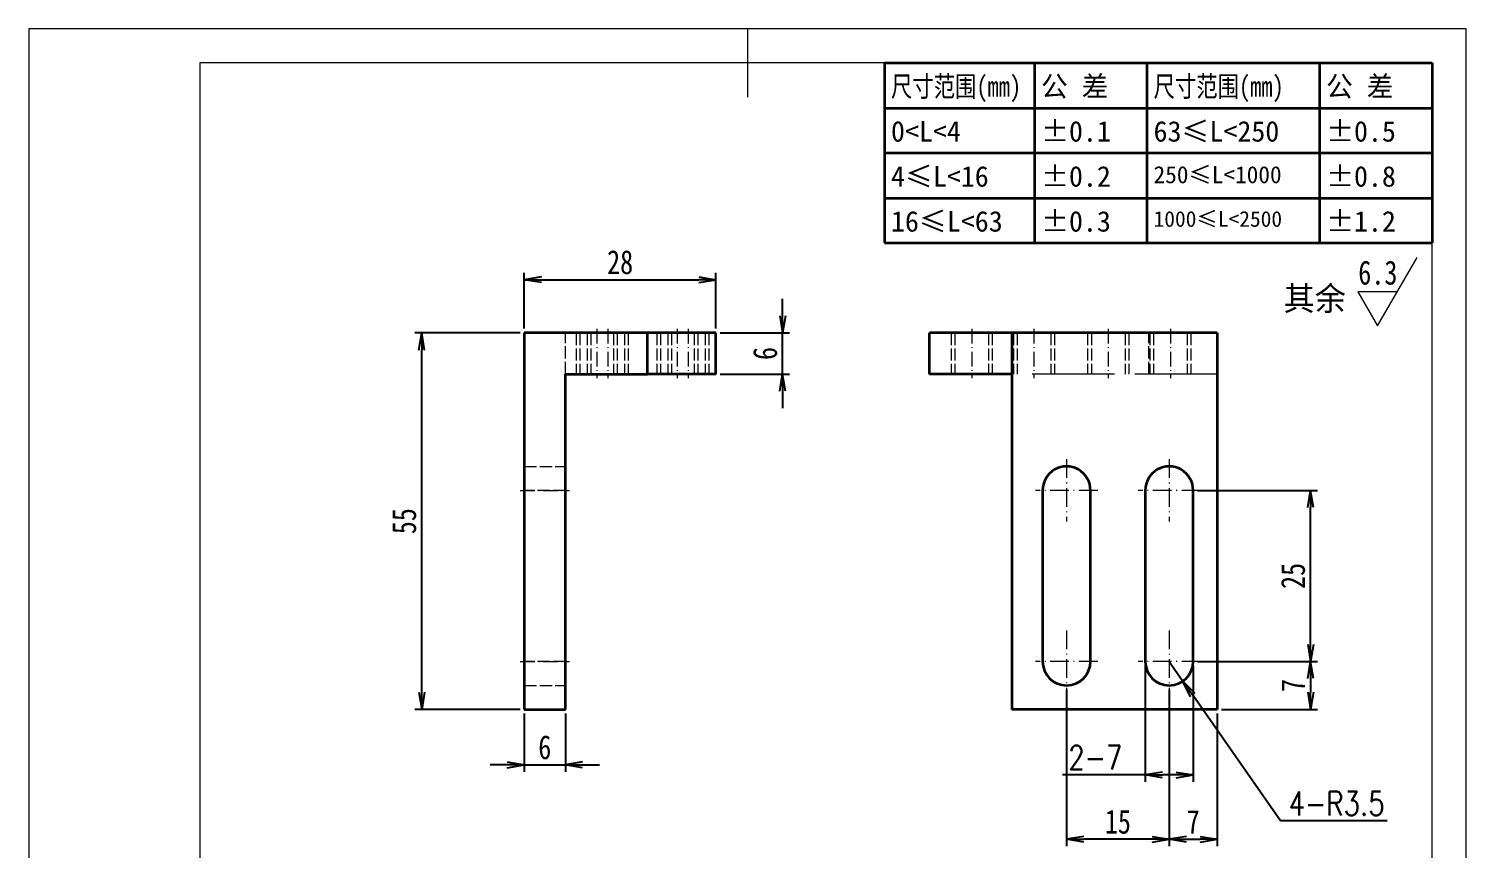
# Model space of a CAD drawing. Header units: millimetres. Extents: x -15766 to 80009, y -9701 to 15159.
# Drawn here: x 5632.8 to 5842.8, y 13430.9 to 13550.7 of the extents above; entities that cross this region are included whole.
import ezdxf
from ezdxf.enums import TextEntityAlignment as Align

# ---------------------------------------------------------------- set-up
doc = ezdxf.new("R2010")
doc.units = ezdxf.units.MM
for name, pattern in [('CENTER-HOKUTO_1', [16, 13, -1, 1, -1]), ('DASHDOT', [18.5, 12, -3, 0.5, -3]), ('DASHED', [15, 12, -3]), ('HIDDEN-HOKUTO_1', [2, 1, -1])]:
    doc.linetypes.add(name, pattern=pattern)
doc.layers.get('DEFPOINTS').update_dxf_attribs({"lineweight": 18})
for name, color, linetype, lineweight in [('AM_7', 2, 'CENTER-HOKUTO_1', 18), ('AM_HID', 1, 'HIDDEN-HOKUTO_1', 18), ('AM_VIS', 7, 'Continuous', 18), ('CDRAFT0', 7, 'Continuous', 18), ('DIM', 253, 'Continuous', 20), ('title_frame', 7, 'Continuous', 18), ('word_dim', 9, 'Continuous', 18), ('尺寸线层', 3, 'Continuous', 18), ('粗实线层', 7, 'Continuous', 35), ('粗实线层_1', 7, 'Continuous', 15)]:
    doc.layers.add(name, color=color, linetype=linetype, lineweight=lineweight)
doc.styles.add('DIM', font='', dxfattribs={"width": 0.8})
doc.styles.get('DIM').set_extended_font_data('NSimSun')
doc.dimstyles.new('1-1$0', dxfattribs={"dimtxt": 3.5, "dimasz": 2.5, "dimexe": 1, "dimexo": 0.625, "dimgap": 0.8, "dimtad": 1, "dimdsep": 46, "dimtxsty": 'DIM', "dimblk": 'OPEN', "dimcen": 0, "dimdle": 5, "dimclrd": 256, "dimclre": 256, "dimclrt": 3, "dimazin": 3, "dimtfac": 0.5, "dimtmove": 0, "dimatfit": 3, "dimldrblk": 'OPEN', "dimfxl": 0, "dimtolj": 1, "dimarcsym": 0})
doc.dimstyles.new('1-1$4', dxfattribs={"dimtxt": 3.5, "dimasz": 2.5, "dimexe": 1, "dimexo": 0.625, "dimgap": 0.8, "dimtad": 1, "dimtih": 1, "dimtoh": 1, "dimzin": 12, "dimdsep": 46, "dimtxsty": 'DIM', "dimblk": 'OPEN', "dimcen": 0, "dimdle": 5, "dimclrd": 256, "dimclre": 256, "dimclrt": 3, "dimazin": 3, "dimtfac": 0.5, "dimtmove": 0, "dimatfit": 3, "dimldrblk": 'OPEN', "dimfxl": 0, "dimtolj": 1, "dimarcsym": 0})

# ---------------------------------------------------------------- blocks, each defined once
blk = doc.blocks.new('*X616')
at = {"layer": 'CDRAFT0'}
blk.add_lwpolyline([(0, 0), (210, 0), (210, 297), (0, 297), (0, 0)], dxfattribs=at)
at = {"layer": '粗实线层_1'}
for p, q in [((105, 297), (105, 287)), ((205, 292), (25, 292)), ((25, 292), (25, 5)), ((205, 5), (205, 292))]:
    blk.add_line(p, q, dxfattribs=at)
blk = doc.blocks.new('自由公差_1')
at = {"layer": '粗实线层'}
for p, q in [((-80, 0), (0, 0)), ((-80, 0), (-80, -26.3)), ((-58.08, 0), (-58.08, -26.3)), ((-41.64, 0), (-41.64, -26.3)), ((-16.44, 0), (-16.44, -26.3)), ((0, 0), (0, -26.3)), ((-80, -6.58), (0, -6.58)), ((-80, -13.15), (0, -13.15)), ((-80, -19.73), (0, -19.73)), ((-80, -26.3), (0, -26.3))]:
    blk.add_line(p, q, dxfattribs=at)
at = {"layer": '尺寸线层', "linetype": 'Continuous', "attachment_point": 1, "line_spacing_factor": 0.9}
for s, insert, char_height, width in [('{\\W0.8;尺寸范围(mm)}', (-79.04, -1.92), 3, 22.6032), ('公 差', (-57.12, -1.92), 3, 22.6032), ('{\\W0.8;尺寸范围(mm)}', (-40.68, -1.92), 3, 22.6032), ('公 差', (-15.48, -1.92), 3, 22.6032), ('%%P0.1', (-57.12, -8.49), 3, 12.7119), ('63≤L<250', (-40.68, -8.49), 3, 22.6032), ('%%P0.5', (-15.48, -8.49), 3, 12.5771), ('0<L<4', (-79.04, -8.49), 3, 22.6032), ('4≤L<16', (-79.04, -15.07), 3, 22.6032), ('%%P0.2', (-57.12, -15.07), 3, 12.4769), ('250≤L<1000', (-40.68, -15.07), 2.5, 22.6032), ('%%P0.8', (-15.48, -15.07), 3, 13.0759), ('16≤L<63', (-79.04, -21.64), 3, 22.6032), ('%%P0.3', (-57.12, -21.64), 3, 12.7119), ('1000≤L<2500', (-40.68, -21.64), 2.3, 22.6032), ('%%P1.2', (-15.48, -21.64), 3, 12.8764)]:
    blk.add_mtext(s, dxfattribs=dict(at, insert=insert, char_height=char_height, width=width))
blk = doc.blocks.new('_OPEN')
at = {"color": 0, "linetype": 'ByBlock', "lineweight": -2}
for p, q in [((-1, 0.166667), (0, 0)), ((-1, -0.166667), (0, 0)), ((0, 0), (-1, 0))]:
    blk.add_line(p, q, dxfattribs=at)
blk = doc.blocks.new('*D796')
at = {"layer": 'DEFPOINTS', "color": 0, "transparency": 16777216}
for p in [(5690.17, 13506.29), (5705.15, 13506.29), (5705.15, 13451.29)]:
    blk.add_point(p, dxfattribs=at)
at = {"layer": 'word_dim', "linetype": 'Continuous', "lineweight": -2, "transparency": 16777216}
for p, q in [((5704.53, 13506.29), (5689.17, 13506.29)), ((5690.17, 13453.79), (5690.17, 13503.79)), ((5704.53, 13451.29), (5689.17, 13451.29))]:
    blk.add_line(p, q, dxfattribs=at)
at = {"layer": 'word_dim', "lineweight": -2, "transparency": 16777216, "xscale": 2.5, "yscale": 2.5, "zscale": 2.5}
for p, rotation in [((5690.17, 13506.29), 90), ((5690.17, 13451.29), 270)]:
    blk.add_blockref('_OPEN', p, dxfattribs=dict(at, rotation=rotation))
at = {"layer": 'word_dim', "color": 3, "transparency": 16777216, "insert": (5687.62, 13478.79), "char_height": 3.5, "attachment_point": 5, "rotation": 90, "style": 'DIM'}
blk.add_mtext('\\A1;55', dxfattribs=at)
blk = doc.blocks.new('*D797')
at = {"layer": 'DEFPOINTS', "color": 0, "transparency": 16777216}
for p in [(5799.37, 13454.79), (5806.37, 13451.29), (5806.37, 13432.31)]:
    blk.add_point(p, dxfattribs=at)
at = {"layer": 'word_dim', "linetype": 'Continuous', "lineweight": -2, "transparency": 16777216}
for p, q in [((5799.37, 13454.17), (5799.37, 13431.31)), ((5806.37, 13450.67), (5806.37, 13431.31)), ((5801.87, 13432.31), (5803.87, 13432.31))]:
    blk.add_line(p, q, dxfattribs=at)
at = {"layer": 'word_dim', "lineweight": -2, "transparency": 16777216, "xscale": 2.5, "yscale": 2.5, "zscale": 2.5, "rotation": 180}
blk.add_blockref('_OPEN', (5799.37, 13432.31), dxfattribs=at)
at = {"layer": 'word_dim', "lineweight": -2, "transparency": 16777216, "xscale": 2.5, "yscale": 2.5, "zscale": 2.5}
blk.add_blockref('_OPEN', (5806.37, 13432.31), dxfattribs=at)
at = {"layer": 'word_dim', "color": 3, "transparency": 16777216, "insert": (5802.87, 13434.86), "char_height": 3.5, "attachment_point": 5, "style": 'DIM'}
blk.add_mtext('\\A1;7', dxfattribs=at)
blk = doc.blocks.new('*D798')
at = {"layer": 'DEFPOINTS', "color": 0, "transparency": 16777216}
for p in [(5802.92, 13458.29), (5806.37, 13451.29), (5820.02, 13451.29)]:
    blk.add_point(p, dxfattribs=at)
at = {"layer": 'word_dim', "linetype": 'Continuous', "lineweight": -2, "transparency": 16777216}
for p, q in [((5803.55, 13458.29), (5821.02, 13458.29)), ((5820.02, 13455.79), (5820.02, 13453.79)), ((5806.99, 13451.29), (5821.02, 13451.29))]:
    blk.add_line(p, q, dxfattribs=at)
at = {"layer": 'word_dim', "lineweight": -2, "transparency": 16777216, "xscale": 2.5, "yscale": 2.5, "zscale": 2.5}
for p, rotation in [((5820.02, 13458.29), 90), ((5820.02, 13451.29), 270)]:
    blk.add_blockref('_OPEN', p, dxfattribs=dict(at, rotation=rotation))
at = {"layer": 'word_dim', "color": 3, "transparency": 16777216, "insert": (5817.47, 13454.79), "char_height": 3.5, "attachment_point": 5, "rotation": 90, "style": 'DIM'}
blk.add_mtext('\\A1;7', dxfattribs=at)
blk = doc.blocks.new('*D799')
at = {"layer": 'DEFPOINTS', "color": 0, "transparency": 16777216}
for p in [(5784.37, 13454.79), (5799.37, 13454.79), (5784.37, 13432.31)]:
    blk.add_point(p, dxfattribs=at)
at = {"layer": 'word_dim', "linetype": 'Continuous', "lineweight": -2, "transparency": 16777216}
for p, q in [((5784.37, 13454.17), (5784.37, 13431.31)), ((5799.37, 13454.17), (5799.37, 13431.31)), ((5796.87, 13432.31), (5786.87, 13432.31))]:
    blk.add_line(p, q, dxfattribs=at)
at = {"layer": 'word_dim', "lineweight": -2, "transparency": 16777216, "xscale": 2.5, "yscale": 2.5, "zscale": 2.5, "rotation": 180}
blk.add_blockref('_OPEN', (5784.37, 13432.31), dxfattribs=at)
at = {"layer": 'word_dim', "lineweight": -2, "transparency": 16777216, "xscale": 2.5, "yscale": 2.5, "zscale": 2.5}
blk.add_blockref('_OPEN', (5799.37, 13432.31), dxfattribs=at)
at = {"layer": 'word_dim', "color": 3, "transparency": 16777216, "insert": (5791.87, 13434.86), "char_height": 3.5, "attachment_point": 5, "style": 'DIM'}
blk.add_mtext('\\A1;15', dxfattribs=at)
blk = doc.blocks.new('*D800')
at = {"layer": 'DEFPOINTS', "color": 0, "transparency": 16777216}
for p in [(5802.87, 13483.29), (5820.02, 13483.29), (5802.87, 13458.29)]:
    blk.add_point(p, dxfattribs=at)
at = {"layer": 'word_dim', "linetype": 'Continuous', "lineweight": -2, "transparency": 16777216}
for p, q in [((5803.49, 13483.29), (5821.02, 13483.29)), ((5820.02, 13460.79), (5820.02, 13480.79)), ((5803.49, 13458.29), (5821.02, 13458.29))]:
    blk.add_line(p, q, dxfattribs=at)
at = {"layer": 'word_dim', "lineweight": -2, "transparency": 16777216, "xscale": 2.5, "yscale": 2.5, "zscale": 2.5}
for p, rotation in [((5820.02, 13483.29), 90), ((5820.02, 13458.29), 270)]:
    blk.add_blockref('_OPEN', p, dxfattribs=dict(at, rotation=rotation))
at = {"layer": 'word_dim', "color": 3, "transparency": 16777216, "insert": (5817.47, 13470.79), "char_height": 3.5, "attachment_point": 5, "rotation": 90, "style": 'DIM'}
blk.add_mtext('\\A1;25', dxfattribs=at)
blk = doc.blocks.new('*D802')
at = {"layer": 'DEFPOINTS', "color": 0, "transparency": 16777216}
for p in [(5733.15, 13514.06), (5705.15, 13506.29), (5733.15, 13506.29)]:
    blk.add_point(p, dxfattribs=at)
at = {"layer": 'word_dim', "linetype": 'Continuous', "lineweight": -2, "transparency": 16777216}
for p, q in [((5705.15, 13506.92), (5705.15, 13515.06)), ((5707.65, 13514.06), (5730.65, 13514.06)), ((5733.15, 13506.92), (5733.15, 13515.06))]:
    blk.add_line(p, q, dxfattribs=at)
at = {"layer": 'word_dim', "lineweight": -2, "transparency": 16777216, "xscale": 2.5, "yscale": 2.5, "zscale": 2.5, "rotation": 180}
blk.add_blockref('_OPEN', (5705.15, 13514.06), dxfattribs=at)
at = {"layer": 'word_dim', "lineweight": -2, "transparency": 16777216, "xscale": 2.5, "yscale": 2.5, "zscale": 2.5}
blk.add_blockref('_OPEN', (5733.15, 13514.06), dxfattribs=at)
at = {"layer": 'word_dim', "color": 3, "transparency": 16777216, "insert": (5719.15, 13516.61), "char_height": 3.5, "attachment_point": 5, "style": 'DIM'}
blk.add_mtext('\\A1;28', dxfattribs=at)
blk = doc.blocks.new('*D804')
at = {"layer": 'DEFPOINTS', "color": 0, "transparency": 16777216}
for p in [(5733.15, 13506.29), (5742.89, 13506.29), (5733.15, 13500.29)]:
    blk.add_point(p, dxfattribs=at)
at = {"layer": 'word_dim', "linetype": 'Continuous', "lineweight": -2, "transparency": 16777216}
for p, q in [((5742.89, 13508.79), (5742.89, 13511.29)), ((5733.78, 13506.29), (5743.89, 13506.29)), ((5742.89, 13500.29), (5742.89, 13506.29)), ((5733.78, 13500.29), (5743.89, 13500.29)), ((5742.89, 13497.79), (5742.89, 13495.29))]:
    blk.add_line(p, q, dxfattribs=at)
at = {"layer": 'word_dim', "lineweight": -2, "transparency": 16777216, "xscale": 2.5, "yscale": 2.5, "zscale": 2.5}
for p, rotation in [((5742.89, 13506.29), 270), ((5742.89, 13500.29), 90)]:
    blk.add_blockref('_OPEN', p, dxfattribs=dict(at, rotation=rotation))
at = {"layer": 'word_dim', "color": 3, "transparency": 16777216, "insert": (5740.34, 13503.29), "char_height": 3.5, "attachment_point": 5, "rotation": 90, "style": 'DIM'}
blk.add_mtext('\\A1;6', dxfattribs=at)
blk = doc.blocks.new('*D805')
at = {"layer": 'DEFPOINTS', "color": 0, "transparency": 16777216}
for p in [(5705.15, 13451.29), (5711.15, 13451.29), (5711.15, 13443.19)]:
    blk.add_point(p, dxfattribs=at)
at = {"layer": 'word_dim', "linetype": 'Continuous', "lineweight": -2, "transparency": 16777216}
for p, q in [((5705.15, 13450.67), (5705.15, 13442.19)), ((5711.15, 13450.67), (5711.15, 13442.19)), ((5702.65, 13443.19), (5700.15, 13443.19)), ((5705.15, 13443.19), (5711.15, 13443.19)), ((5713.65, 13443.19), (5716.15, 13443.19))]:
    blk.add_line(p, q, dxfattribs=at)
at = {"layer": 'word_dim', "lineweight": -2, "transparency": 16777216, "xscale": 2.5, "yscale": 2.5, "zscale": 2.5}
blk.add_blockref('_OPEN', (5705.15, 13443.19), dxfattribs=at)
at = {"layer": 'word_dim', "lineweight": -2, "transparency": 16777216, "xscale": 2.5, "yscale": 2.5, "zscale": 2.5, "rotation": 180}
blk.add_blockref('_OPEN', (5711.15, 13443.19), dxfattribs=at)
at = {"layer": 'word_dim', "color": 3, "transparency": 16777216, "insert": (5708.15, 13445.74), "char_height": 3.5, "attachment_point": 5, "style": 'DIM'}
blk.add_mtext('\\A1;6', dxfattribs=at)
blk = doc.blocks.new('*D850')
at = {"layer": 'DEFPOINTS', "color": 0, "transparency": 16777216}
for p in [(5795.87, 13458.29), (5802.87, 13458.29), (5802.87, 13441.71)]:
    blk.add_point(p, dxfattribs=at)
at = {"layer": 'word_dim', "linetype": 'Continuous', "lineweight": -2, "transparency": 16777216}
for p, q in [((5795.87, 13457.67), (5795.87, 13440.71)), ((5802.87, 13457.67), (5802.87, 13440.71)), ((5795.87, 13441.71), (5783.77, 13441.71)), ((5800.37, 13441.71), (5798.37, 13441.71))]:
    blk.add_line(p, q, dxfattribs=at)
at = {"layer": 'word_dim', "lineweight": -2, "transparency": 16777216, "xscale": 2.5, "yscale": 2.5, "zscale": 2.5, "rotation": 180}
blk.add_blockref('_OPEN', (5795.87, 13441.71), dxfattribs=at)
at = {"layer": 'word_dim', "lineweight": -2, "transparency": 16777216, "xscale": 2.5, "yscale": 2.5, "zscale": 2.5}
blk.add_blockref('_OPEN', (5802.87, 13441.71), dxfattribs=at)
at = {"layer": 'word_dim', "color": 3, "transparency": 16777216, "insert": (5788.57, 13444.26), "char_height": 3.5, "attachment_point": 5, "style": 'DIM'}
blk.add_mtext('\\A1;{\\Fromans,bigfont|c134;2-7}', dxfattribs=at)
blk = doc.blocks.new('*D851')
at = {"layer": 'DEFPOINTS', "color": 0, "transparency": 16777216}
for p in [(5799.37, 13458.29), (5801.37, 13455.42)]:
    blk.add_point(p, dxfattribs=at)
at = {"layer": 'word_dim', "linetype": 'Continuous', "lineweight": -2, "transparency": 16777216}
for p, q in [((5799.37, 13458.29), (5801.37, 13455.42)), ((5815.62, 13435), (5802.8, 13453.37)), ((5831.22, 13435), (5815.62, 13435))]:
    blk.add_line(p, q, dxfattribs=at)
at = {"layer": 'word_dim', "lineweight": -2, "transparency": 16777216, "xscale": 2.5, "yscale": 2.5, "zscale": 2.5, "rotation": 124.9097619967382}
blk.add_blockref('_OPEN', (5801.37, 13455.42), dxfattribs=at)
at = {"layer": 'word_dim', "color": 3, "transparency": 16777216, "insert": (5823.82, 13437.55), "char_height": 3.5, "attachment_point": 5, "style": 'DIM'}
blk.add_mtext('\\A1;{\\Fromans,bigfont|c134;4-R3.5}', dxfattribs=at)

msp = doc.modelspace()

# ---------------------------------------------------------------- linework, layer by layer
at = {"layer": 'AM_7', "linetype": 'DASHDOT', "lineweight": 13, "ltscale": 0.180014}
for p, q in [((5715.74233, 13506.89098), (5715.74233, 13499.69042)), ((5717.33803, 13506.89122), (5717.33803, 13499.69066)), ((5727.506, 13506.89098), (5727.506, 13499.69042)), ((5729.09975, 13506.89122), (5729.09975, 13499.69066)), ((5770.51535, 13506.89122), (5770.51535, 13499.69066)), ((5779.60715, 13506.89122), (5779.60715, 13499.69066)), ((5790.4509, 13506.89098), (5790.4509, 13499.69042)), ((5799.5427, 13506.89098), (5799.5427, 13499.69042))]:
    msp.add_line(p, q, dxfattribs=at)
at = {"layer": 'AM_7', "linetype": 'DASHDOT', "lineweight": 13, "ltscale": 0.227499}
for p, q in [((5784.36692, 13487.84093), (5784.36692, 13478.74096)), ((5799.36692, 13487.84093), (5799.36692, 13478.74096)), ((5784.36692, 13462.84093), (5784.36692, 13453.74096)), ((5799.36692, 13462.84093), (5799.36692, 13453.74096))]:
    msp.add_line(p, q, dxfattribs=at)
at = {"layer": 'AM_7', "linetype": 'DASHDOT', "lineweight": 13, "ltscale": 0.17998}
for p, q in [((5704.55483, 13483.291), (5711.75405, 13483.291)), ((5704.55483, 13458.291), (5711.75405, 13458.291))]:
    msp.add_line(p, q, dxfattribs=at)
at = {"layer": 'AM_7', "linetype": 'DASHDOT', "lineweight": 13, "ltscale": 0.22749}
for p, q in [((5788.91575, 13483.291), (5779.81614, 13483.291)), ((5803.91575, 13483.291), (5794.81614, 13483.291)), ((5788.91575, 13458.291), (5779.81614, 13458.291)), ((5803.91575, 13458.291), (5794.81614, 13458.291))]:
    msp.add_line(p, q, dxfattribs=at)
at = {"layer": 'AM_HID', "linetype": 'DASHED', "lineweight": 13, "ltscale": 0.15}
for p, q in [((5711.15444, 13500.291), (5711.15444, 13506.291)), ((5712.74233, 13506.291), (5712.74233, 13500.291)), ((5713.2853, 13506.291), (5713.2853, 13500.291)), ((5714.87905, 13506.291), (5714.87905, 13500.291)), ((5718.20131, 13506.291), (5718.20131, 13500.291)), ((5718.74233, 13506.291), (5718.74233, 13500.291)), ((5719.79702, 13506.291), (5719.79702, 13500.291)), ((5724.506, 13506.291), (5724.506, 13500.291)), ((5725.04702, 13506.291), (5725.04702, 13500.291)), ((5726.64077, 13506.291), (5726.64077, 13500.291)), ((5729.96303, 13506.291), (5729.96303, 13500.291)), ((5730.506, 13506.291), (5730.506, 13500.291)), ((5731.55873, 13506.291), (5731.55873, 13500.291)), ((5768.05637, 13506.291), (5768.05637, 13500.291)), ((5772.97434, 13506.291), (5772.97434, 13500.291)), ((5777.14817, 13506.291), (5777.14817, 13500.291)), ((5782.06418, 13506.291), (5782.06418, 13500.291)), ((5787.4509, 13506.291), (5787.4509, 13500.291)), ((5787.99387, 13506.291), (5787.99387, 13500.291)), ((5792.90989, 13506.291), (5792.90989, 13500.291)), ((5793.4509, 13506.291), (5793.4509, 13500.291)), ((5796.36692, 13500.291), (5796.36692, 13506.291)), ((5796.5427, 13506.291), (5796.5427, 13500.291)), ((5797.08371, 13506.291), (5797.08371, 13500.291)), ((5802.00168, 13506.291), (5802.00168, 13500.291)), ((5802.5427, 13506.291), (5802.5427, 13500.291)), ((5705.15444, 13486.791), (5711.15444, 13486.791)), ((5705.15444, 13486.791), (5711.15444, 13486.791)), ((5711.15444, 13483.291), (5705.15444, 13483.291)), ((5711.15444, 13483.291), (5705.15444, 13483.291)), ((5711.15444, 13483.291), (5705.15444, 13483.291)), ((5711.15444, 13483.291), (5705.15444, 13483.291)), ((5711.15444, 13458.291), (5705.15444, 13458.291)), ((5711.15444, 13458.291), (5705.15444, 13458.291)), ((5711.15444, 13458.291), (5705.15444, 13458.291)), ((5711.15444, 13458.291), (5705.15444, 13458.291)), ((5705.15444, 13454.791), (5711.15444, 13454.791)), ((5705.15444, 13454.791), (5711.15444, 13454.791))]:
    msp.add_line(p, q, dxfattribs=at)
at = {"layer": 'AM_HID', "linetype": 'DASHED', "lineweight": 13, "ltscale": 0.150006}
for p, q in [((5714.33803, 13506.29125), (5714.33803, 13500.291)), ((5720.33803, 13506.29125), (5720.33803, 13500.291)), ((5726.09975, 13506.29125), (5726.09975, 13500.291)), ((5732.09975, 13506.29125), (5732.09975, 13500.291)), ((5767.51535, 13506.29125), (5767.51535, 13500.291)), ((5773.51535, 13506.29125), (5773.51535, 13500.291)), ((5776.60715, 13506.29125), (5776.60715, 13500.291)), ((5782.60715, 13506.29125), (5782.60715, 13500.291))]:
    msp.add_line(p, q, dxfattribs=at)
at = {"layer": 'AM_HID', "linetype": 'DASHED', "lineweight": 13}
msp.add_line((5806.36692, 13500.291), (5776.36692, 13500.291), dxfattribs=at)
at = {"layer": 'AM_VIS', "lineweight": 35}
for p, q in [((5705.15444, 13506.291), (5705.15444, 13451.291)), ((5723.15444, 13506.291), (5705.15444, 13506.291)), ((5733.15444, 13506.291), (5723.15444, 13506.291)), ((5723.15444, 13500.291), (5723.15444, 13506.291)), ((5733.15444, 13500.291), (5733.15444, 13506.291)), ((5764.36692, 13500.291), (5764.36692, 13506.291)), ((5776.36692, 13506.291), (5764.36692, 13506.291)), ((5776.36692, 13506.291), (5776.36692, 13451.291)), ((5806.36692, 13506.291), (5776.36692, 13506.291)), ((5806.36692, 13506.291), (5806.36692, 13451.291)), ((5711.15444, 13451.291), (5711.15444, 13500.291)), ((5711.15444, 13500.291), (5723.15444, 13500.291)), ((5733.15444, 13500.291), (5723.15444, 13500.291)), ((5776.36692, 13500.291), (5764.36692, 13500.291)), ((5780.86692, 13483.291), (5780.86692, 13458.291)), ((5787.86692, 13458.291), (5787.86692, 13483.291)), ((5795.86692, 13483.291), (5795.86692, 13458.291)), ((5802.86692, 13458.291), (5802.86692, 13483.291)), ((5705.15444, 13451.291), (5711.15444, 13451.291)), ((5806.36692, 13451.291), (5776.36692, 13451.291))]:
    msp.add_line(p, q, dxfattribs=at)
for centre, start, end in [((5784.36692, 13483.291), 359.999919, 179.999923), ((5799.36692, 13483.291), 359.999919, 179.999923), ((5784.36692, 13458.291), 179.999923, 359.999919), ((5799.36692, 13458.291), 179.999923, 359.999919)]:
    msp.add_arc(centre, 3.5, start, end, dxfattribs=at)
at = {"layer": 'DIM'}
for p, q in [((5829.81365, 13507.30629), (5835.58716, 13517.30629)), ((5832.7004, 13512.30629), (5826.9269, 13512.30629)), ((5826.9269, 13512.30629), (5829.81365, 13507.30629))]:
    msp.add_line(p, q, dxfattribs=at)

# ---------------------------------------------------------------- block references
at = {"layer": 'AM_VIS'}
msp.add_blockref('*X616', (5632.75854, 13253.73384), dxfattribs=at)
at = {"layer": 'title_frame'}
msp.add_blockref('自由公差_1', (5837.75854, 13545.73384), dxfattribs=at)

# ---------------------------------------------------------------- texts
at = {"layer": 'DIM', "color": 2, "style": 'DIM', "width": 0.8}
msp.add_attdef('6.3', text='0.0', height=3.5, dxfattribs=at).set_placement((5832.7004, 13512.30629), align=Align.BOTTOM_RIGHT)
at = {"layer": 'word_dim', "linetype": 'Continuous', "insert": (5816.07369, 13513.07215), "char_height": 3.5, "width": 10.860604, "attachment_point": 1}
msp.add_mtext('{\\C3;其余}', dxfattribs=at)

# ---------------------------------------------------------------- dimensions: what is measured, and where the dimension line sits
at = {"layer": 'word_dim'}
for base, p1, p2, picture, middle in [((5733.15444, 13514.0635), (5705.15444, 13506.291), (5733.15444, 13506.291), '*D802', (5719.15444, 13516.6135)), ((5784.36692, 13432.31173), (5799.36692, 13454.791), (5784.36692, 13454.791), '*D799', (5791.86692, 13434.86173)), ((5806.36692, 13432.31173), (5799.36692, 13454.791), (5806.36692, 13451.291), '*D797', (5802.86692, 13434.86173)), ((5711.15444, 13443.18716), (5705.15444, 13451.291), (5711.15444, 13451.291), '*D805', (5708.15444, 13445.73716))]:
    dim = msp.add_linear_dim(base=base, p1=p1, p2=p2, dimstyle='1-1$0', dxfattribs=at)
    dim.commit()
    dim.dimension.update_dxf_attribs({"geometry": picture, "text_midpoint": middle})
for base, p1, p2, picture, middle in [((5742.89007, 13506.291), (5733.15444, 13500.291), (5733.15444, 13506.291), '*D804', (5740.34007, 13503.291)), ((5690.16669, 13506.291), (5705.15444, 13451.291), (5705.15444, 13506.291), '*D796', (5687.61669, 13478.791)), ((5820.01941, 13483.291), (5802.86692, 13458.291), (5802.86692, 13483.291), '*D800', (5817.46941, 13470.791)), ((5820.01941, 13451.291), (5802.92085, 13458.291), (5806.36692, 13451.291), '*D798', (5817.46941, 13454.791))]:
    dim = msp.add_linear_dim(base=base, p1=p1, p2=p2, angle=90, dimstyle='1-1$0', dxfattribs=at)
    dim.commit()
    dim.dimension.update_dxf_attribs({"geometry": picture, "text_midpoint": middle})
dim = msp.add_linear_dim(base=(5802.86692, 13441.71083), p1=(5795.86692, 13458.291), p2=(5802.86692, 13458.291), text='{\\Fromans,bigfont|c134;2-<>}', dimstyle='1-1$0', dxfattribs=at)
dim.commit()
dim.dimension.update_dxf_attribs({"geometry": '*D850', "text_midpoint": (5788.56692, 13441.71083), "dimtype": 160})
dim = msp.add_radius_dim(center=(5799.36692, 13458.291), mpoint=(5801.36992, 13455.42081), text='{\\Fromans,bigfont|c134;4-<>}', dimstyle='1-1$4', dxfattribs=at)
dim.commit()
dim.dimension.update_dxf_attribs({"geometry": '*D851', "text_midpoint": (5823.82313, 13434.99673), "dimtype": 164})

doc.saveas('drawing.dxf')
